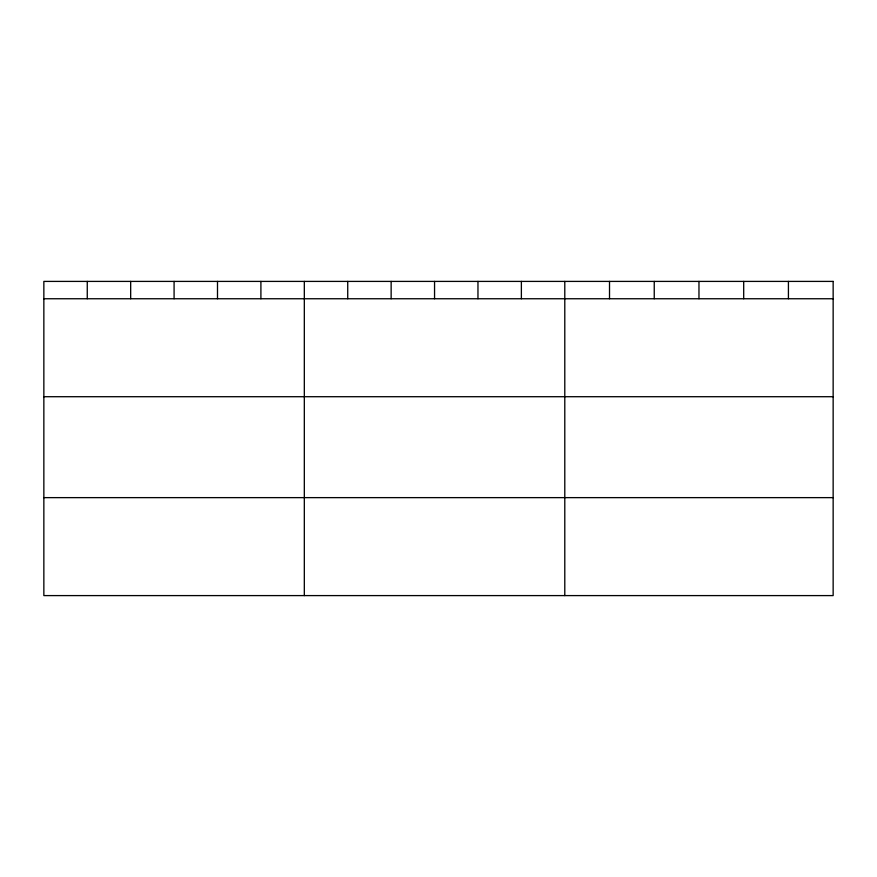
<?xml version="1.0" encoding="UTF-8"?>
<svg xmlns="http://www.w3.org/2000/svg" width="877" height="877" viewBox="0 0 877 877"><rect width="100%" height="100%" fill="white"/><g stroke="black" fill="none" stroke-linecap="round" stroke-linejoin="round"><path stroke-width="1.32" d="M43.85 298.75L833.15 298.75M43.85 396.711L833.15 396.711M43.85 497.632L833.15 497.632M788.423 281.407L788.423 298.75M743.696 281.407L743.696 298.75M698.969 281.407L698.969 298.75M654.242 281.407L654.242 298.75M609.515 281.407L609.515 298.75M564.788 281.407L564.788 595.593M521.376 281.407L521.376 298.75M477.965 281.407L477.965 298.75M434.553 281.407L434.553 298.75M391.142 281.407L391.142 298.75M347.73 281.407L347.73 298.75M304.319 281.407L304.319 595.593M260.907 281.407L260.907 298.75M217.496 281.407L217.496 298.75M174.084 281.407L174.084 298.75M130.673 281.407L130.673 298.75M87.261 281.407L87.261 298.75M833.15 281.407L43.85 281.407L43.85 595.593L833.15 595.593L833.15 281.407"/></g></svg>
